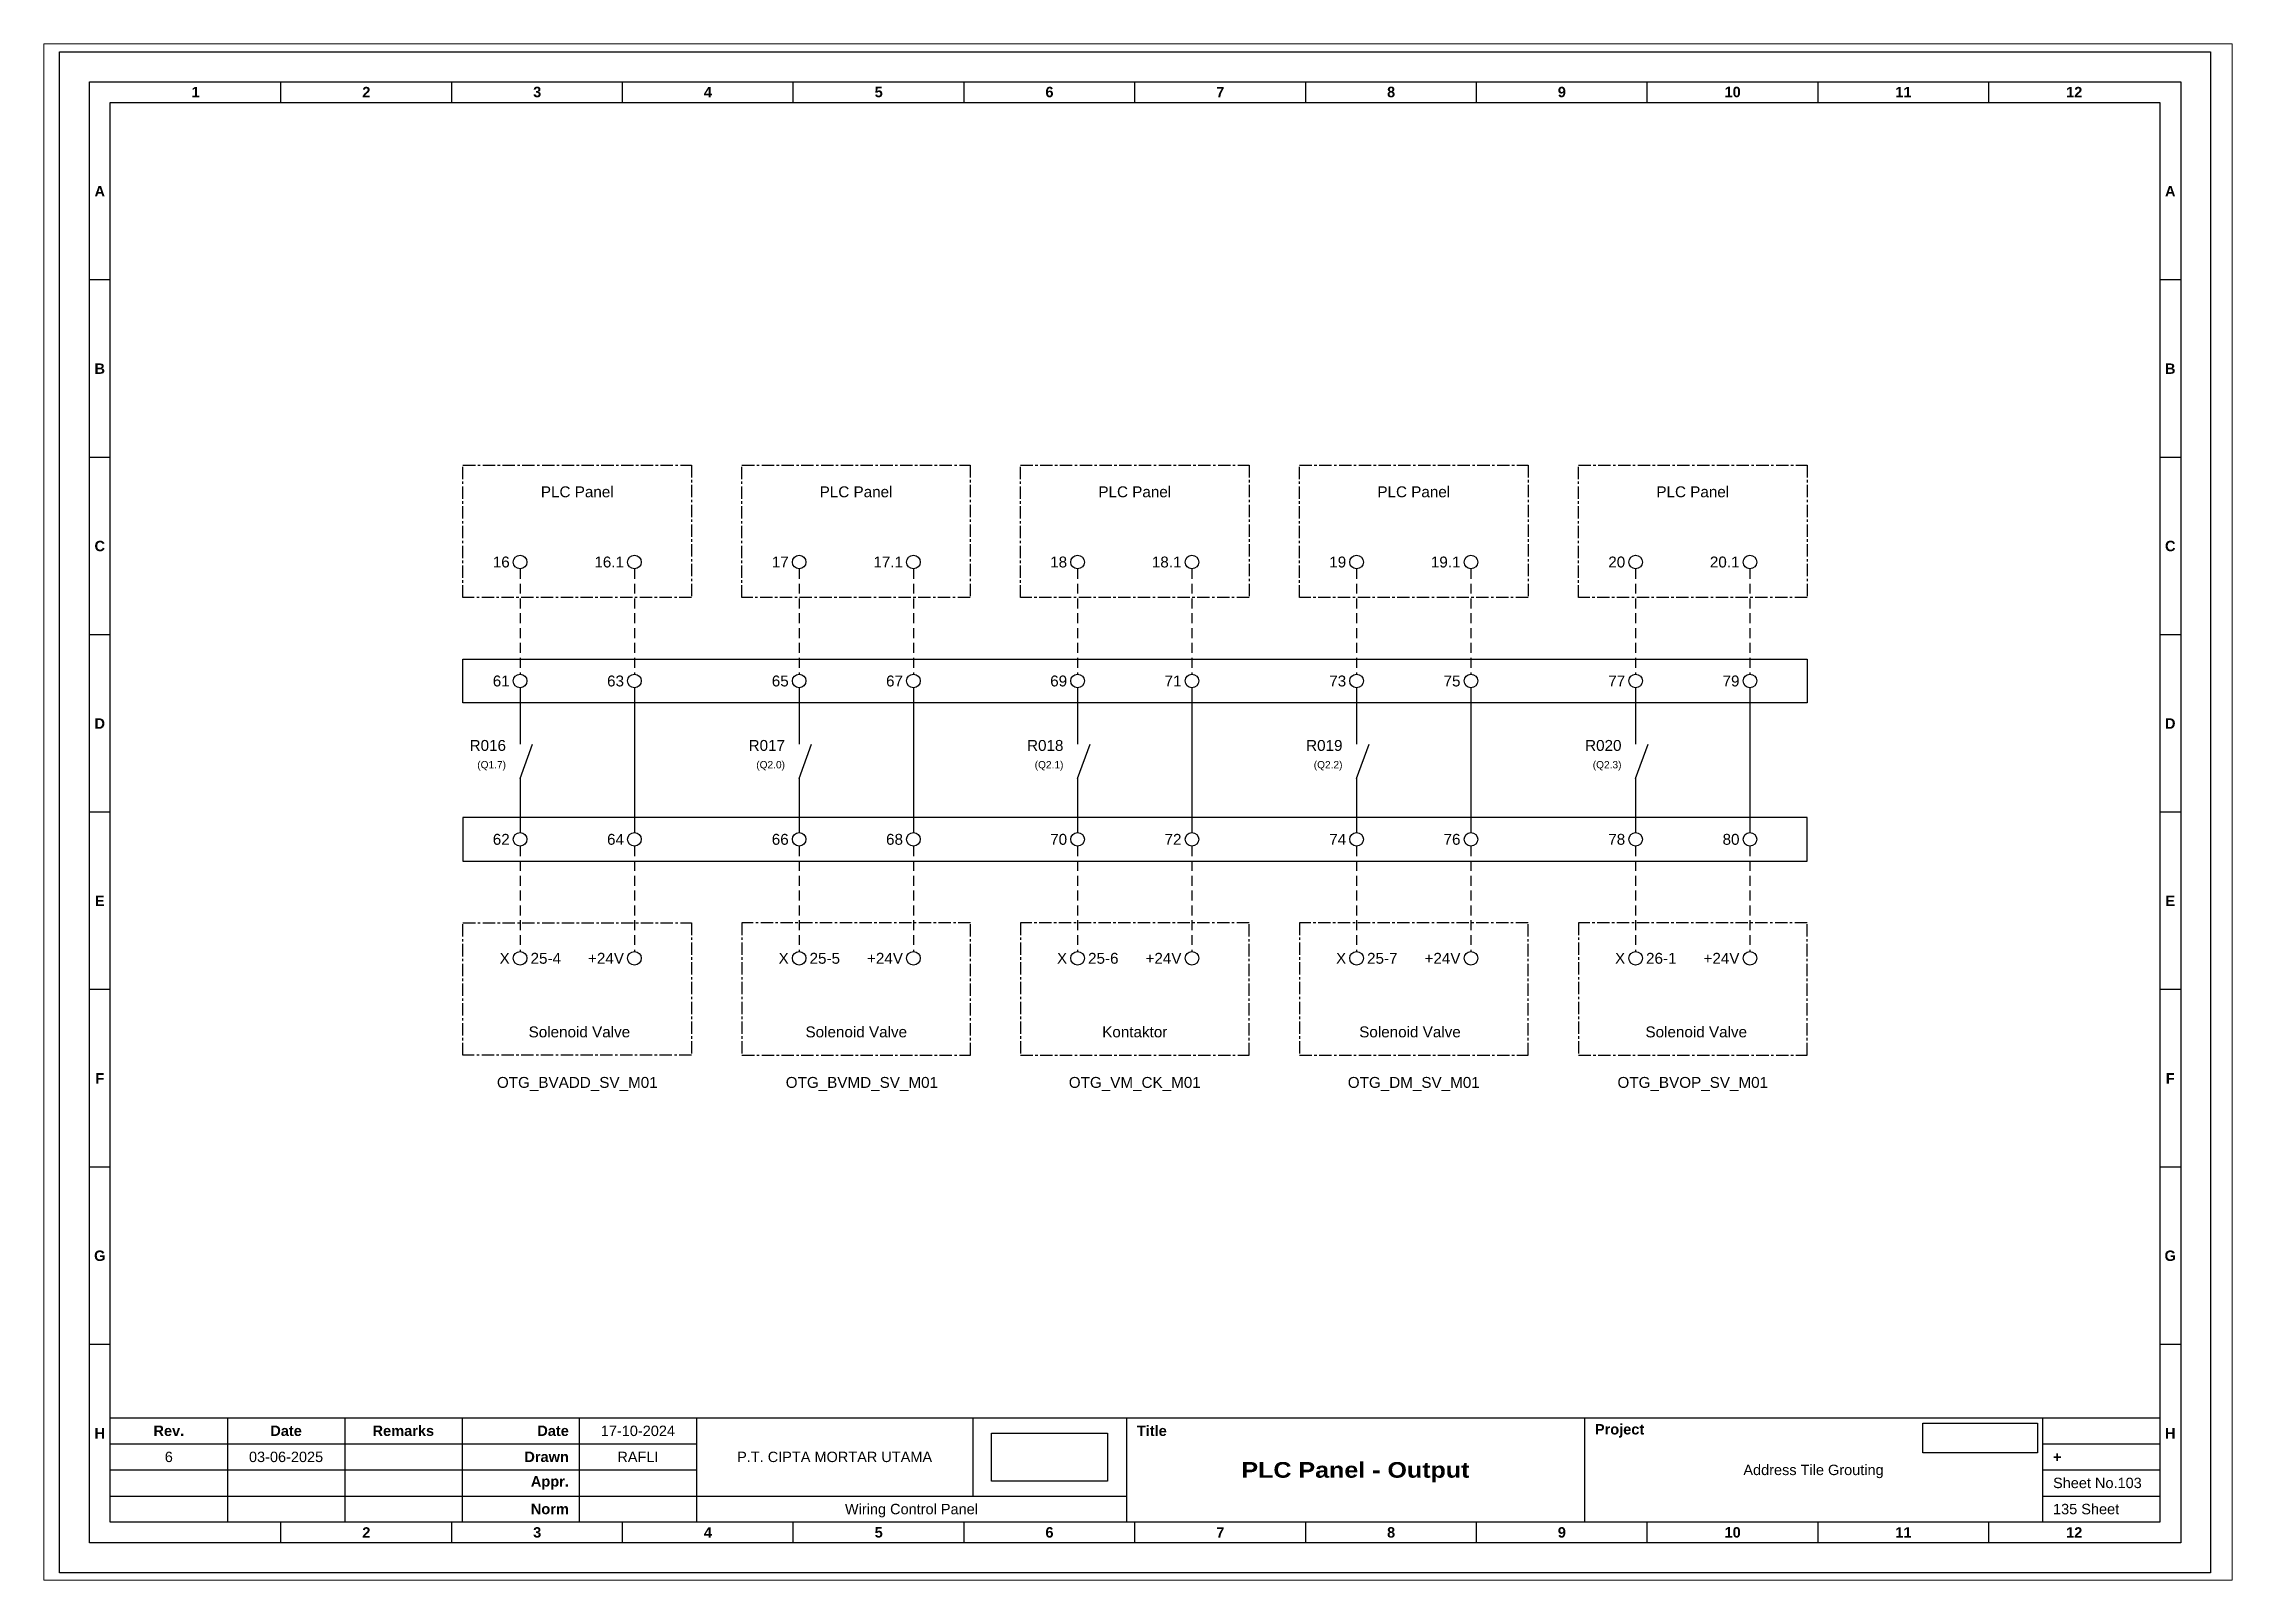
# Paper-space layout '103' of a CAD drawing. Header units: millimetres. Extents: x 0 to 291, y 0 to 204.
# The model-space entities are those that its viewports show. They can reach past a viewport. Long polylines and large blocks are cut down to what shows.
import ezdxf
from ezdxf.enums import TextEntityAlignment as Align

# ---------------------------------------------------------------- set-up
doc = ezdxf.new("R2010")
doc.units = ezdxf.units.MM
doc.linetypes.add('CENTER', pattern=[50.8, 31.75, -6.35, 6.35, -6.35])
doc.linetypes.add('HIDDEN', pattern=[9.525, 6.35, -3.175])
doc.layers.add('MU Project Line', color=7, linetype='Continuous', true_color=0xfefefe)
doc.styles.add('Bold', font='ariblk.ttf', dxfattribs={"height": 25.4})
doc.styles.get("Standard").update_dxf_attribs({"font": 'arial.ttf'})
picture_1 = doc.add_image_def('image1.png', size_in_pixel=(2048, 847))
picture_2 = doc.add_image_def('image2.png', size_in_pixel=(2092, 542))

# ---------------------------------------------------------------- blocks, each defined once
blk = doc.blocks.new('KOP MU PROJECT')
at = {"color": 6, "ltscale": 50}
for p, q in [((27.74, 184.05), (27.74, 186.66)), ((49.13, 184.05), (49.13, 186.66)), ((70.51, 184.05), (70.51, 186.66)), ((91.89, 184.05), (91.89, 186.66)), ((113.27, 184.05), (113.27, 186.66)), ((134.66, 184.05), (134.66, 186.66)), ((156.04, 184.05), (156.04, 186.66)), ((177.42, 184.05), (177.42, 186.66)), ((198.8, 184.05), (198.8, 186.66)), ((220.19, 184.05), (220.19, 186.66)), ((241.57, 184.05), (241.57, 186.66)), ((6.36, 161.84), (3.75, 161.84)), ((265.59, 161.84), (262.98, 161.84)), ((6.36, 139.63), (3.75, 139.63)), ((265.59, 139.63), (262.98, 139.63)), ((6.36, 117.42), (3.75, 117.42)), ((265.59, 117.42), (262.98, 117.42)), ((6.36, 95.22), (3.75, 95.22)), ((265.59, 95.22), (262.98, 95.22)), ((6.36, 73.01), (3.75, 73.01)), ((265.59, 73.01), (262.98, 73.01)), ((6.36, 50.8), (3.75, 50.8)), ((265.59, 50.8), (262.98, 50.8)), ((6.36, 28.59), (3.75, 28.59)), ((265.59, 28.59), (262.98, 28.59)), ((27.74, 3.75), (27.74, 6.36)), ((49.13, 3.75), (49.13, 6.36)), ((70.51, 3.75), (70.51, 6.36)), ((91.89, 3.75), (91.89, 6.36)), ((113.27, 3.75), (113.27, 6.36)), ((134.66, 3.75), (134.66, 6.36)), ((156.04, 3.75), (156.04, 6.36)), ((177.42, 3.75), (177.42, 6.36)), ((198.8, 3.75), (198.8, 6.36)), ((220.19, 3.75), (220.19, 6.36)), ((241.57, 3.75), (241.57, 6.36))]:
    blk.add_line(p, q, dxfattribs=at)
at = {"ltscale": 50}
for p, q in [((6.36, 19.41), (262.98, 19.41)), ((21.04, 19.41), (21.04, 6.36)), ((35.72, 19.41), (35.72, 6.36)), ((50.41, 19.41), (50.41, 6.36)), ((65.09, 19.41), (65.09, 6.36)), ((79.77, 19.41), (79.77, 6.36)), ((114.35, 19.41), (114.35, 9.62)), ((133.6, 19.41), (133.6, 6.36)), ((190.95, 19.41), (190.95, 6.36)), ((248.3, 19.41), (248.3, 6.36)), ((6.36, 16.15), (79.77, 16.15)), ((248.3, 16.15), (262.98, 16.15)), ((6.36, 12.89), (79.77, 12.89)), ((248.3, 12.89), (262.98, 12.89)), ((6.36, 9.62), (133.6, 9.62)), ((248.3, 9.62), (262.98, 9.62))]:
    blk.add_line(p, q, dxfattribs=at)
at = {"color": 1, "ltscale": 50}
blk.add_lwpolyline([(269.34, 0), (0, 0), (0, 190.41), (269.34, 190.41)], close=True, dxfattribs=at)
at = {"color": 6, "ltscale": 50}
for points in [[(265.59, 3.75), (3.75, 3.75), (3.75, 186.66), (265.59, 186.66)], [(262.98, 6.36), (6.36, 6.36), (6.36, 184.05), (262.98, 184.05)]]:
    blk.add_lwpolyline(points, close=True, dxfattribs=at)
at = {"ltscale": 50, "char_height": 1.305, "attachment_point": 4}
for s, width, heights, insert in [('\\pxqc;{\\fArial|b1|i0|c0|p34;1}', 21.3825, [2.51], (6.36, 185.36)), ('\\pxqc;{\\fArial|b1|i0|c0|p34;2}', 21.3825, [2.51], (27.74, 185.36)), ('\\pxqc;{\\fArial|b1|i0|c0|p34;3}', 21.3825, [2.51], (49.13, 185.36)), ('\\pxqc;{\\fArial|b1|i0|c0|p34;4}', 21.3825, [2.51], (70.51, 185.36)), ('\\pxqc;{\\fArial|b1|i0|c0|p34;5}', 21.3825, [2.51], (91.89, 185.36)), ('\\pxqc;{\\fArial|b1|i0|c0|p34;6}', 21.3825, [2.51], (113.27, 185.36)), ('\\pxqc;{\\fArial|b1|i0|c0|p34;7}', 21.3825, [2.51], (134.66, 185.36)), ('\\pxqc;{\\fArial|b1|i0|c0|p34;8}', 21.3825, [2.51], (156.04, 185.36)), ('\\pxqc;{\\fArial|b1|i0|c0|p34;9}', 21.3825, [2.51], (177.42, 185.36)), ('\\pxqc;{\\fArial|b1|i0|c0|p34;10}', 21.3825, [2.51], (198.8, 185.36)), ('\\pxqc;{\\fArial|b1|i0|c0|p34;11}', 21.3825, [2.51], (220.19, 185.36)), ('\\pxqc;{\\fArial|b1|i0|c0|p34;12}', 21.3825, [2.51], (241.57, 185.36)), ('\\pxqc;{\\fArial|b1|i0|c0|p34;A}', 2.61, [2.51], (3.75, 172.95)), ('\\pxqc;{\\fArial|b1|i0|c0|p34;A}', 2.61, [2.51], (262.98, 172.95)), ('\\pxqc;{\\fArial|b1|i0|c0|p34;B}', 2.61, [2.51], (3.75, 150.74)), ('\\pxqc;{\\fArial|b1|i0|c0|p34;B}', 2.61, [2.51], (262.98, 150.74)), ('\\pxqc;{\\fArial|b1|i0|c0|p34;C}', 2.61, [2.51], (3.75, 128.53)), ('\\pxqc;{\\fArial|b1|i0|c0|p34;C}', 2.61, [2.51], (262.98, 128.53)), ('\\pxqc;{\\fArial|b1|i0|c0|p34;D}', 2.61, [2.51], (3.75, 106.32)), ('\\pxqc;{\\fArial|b1|i0|c0|p34;D}', 2.61, [2.51], (262.98, 106.32)), ('\\pxqc;{\\fArial|b1|i0|c0|p34;E}', 2.61, [2.51], (3.75, 84.11)), ('\\pxqc;{\\fArial|b1|i0|c0|p34;E}', 2.61, [2.51], (262.98, 84.11)), ('\\pxqc;{\\fArial|b1|i0|c0|p34;F}', 2.61, [2.51], (3.75, 61.9)), ('\\pxqc;{\\fArial|b1|i0|c0|p34;F}', 2.61, [2.51], (262.98, 61.9)), ('\\pxqc;{\\fArial|b1|i0|c0|p34;G}', 2.61, [2.51], (3.75, 39.69)), ('\\pxqc;{\\fArial|b1|i0|c0|p34;G}', 2.61, [2.51], (262.98, 39.69)), ('\\pxqc;{\\fArial|b1|i0|c0|p34;H}', 2.61, [2.51], (3.75, 17.47)), ('\\pxqc;{\\fArial|b1|i0|c0|p34;Rev.}', 14.6811, [2.88], (6.36, 17.78)), ('\\pxqc;{\\fArial|b1|i0|c0|p34;Date}', 14.6811, [2.88], (21.04, 17.78)), ('\\pxqc;{\\fArial|b1|i0|c0|p34;Remarks}', 14.6811, [2.88], (35.72, 17.78)), ('\\pxqr;{\\fArial|b1|i0|c0|p34;Date}', 13.3761, [2.88], (50.41, 17.78)), ('\\pxql;{\\fArial|b1|i0|c0|p34;Title}', 50.2419, [2.88], (134.9, 17.78)), ('\\pxql;{\\fArial|b1|i0|c0|p34;Project}', 50.2419, [2.88], (192.25, 17.78)), ('\\pxqc;{\\fArial|b1|i0|c0|p34;H}', 2.61, [2.51], (262.98, 17.47)), ('\\pxqr;{\\fArial|b1|i0|c0|p34;Drawn}', 13.3761, [2.88], (50.41, 14.52)), ('\\pxql;{\\fArial|b1|i0|c0|p34;+}', 14.6811, [2.88], (249.61, 14.52)), ('\\pxqr;{\\fArial|b1|i0|c0|p34;Appr.}', 13.3761, [2.88], (50.41, 11.26)), ('\\pxqr;{\\fArial|b1|i0|c0|p34;Norm}', 13.3761, [2.88], (50.41, 7.99)), ('\\pxqc;{\\fArial|b1|i0|c0|p34;2}', 21.3825, [2.51], (27.74, 5.06)), ('\\pxqc;{\\fArial|b1|i0|c0|p34;3}', 21.3825, [2.51], (49.13, 5.06)), ('\\pxqc;{\\fArial|b1|i0|c0|p34;4}', 21.3825, [2.51], (70.51, 5.06)), ('\\pxqc;{\\fArial|b1|i0|c0|p34;5}', 21.3825, [2.51], (91.89, 5.06)), ('\\pxqc;{\\fArial|b1|i0|c0|p34;6}', 21.3825, [2.51], (113.27, 5.06)), ('\\pxqc;{\\fArial|b1|i0|c0|p34;7}', 21.3825, [2.51], (134.66, 5.06)), ('\\pxqc;{\\fArial|b1|i0|c0|p34;8}', 21.3825, [2.51], (156.04, 5.06)), ('\\pxqc;{\\fArial|b1|i0|c0|p34;9}', 21.3825, [2.51], (177.42, 5.06)), ('\\pxqc;{\\fArial|b1|i0|c0|p34;10}', 21.3825, [2.51], (198.8, 5.06)), ('\\pxqc;{\\fArial|b1|i0|c0|p34;11}', 21.3825, [2.51], (220.19, 5.06)), ('\\pxqc;{\\fArial|b1|i0|c0|p34;12}', 21.3825, [2.51], (241.57, 5.06))]:
    blk.add_mtext_dynamic_manual_height_columns(s, width=width, gutter_width=0.0326, heights=heights, dxfattribs=dict(at, insert=insert))
at = {"ltscale": 50}
for tag, p in [('DATECREATED', (72.43, 17.78)), ('REV', (13.7, 14.52)), ('REVDATE', (28.38, 14.52)), ('REMARKS', (43.06, 14.52)), ('DRAWN', (72.43, 14.52)), ('COMPANY', (97.06, 14.52)), ('APPR', (72.43, 11.26)), ('PROJECT', (219.62, 12.89)), ('NORM', (72.43, 7.99)), ('DRAWINGCATEGORY', (106.68, 7.99)), ('DESCRIPTION', (162.27, 10.03))]:
    blk.add_attdef(tag, text='', height=1.3, dxfattribs=at).set_placement(p, align=Align.MIDDLE_CENTER)
at = {"ltscale": 50, "style": 'Bold'}
blk.add_attdef('TITLE', text='', height=1.96, dxfattribs=at).set_placement((162.27, 12.89), align=Align.MIDDLE_CENTER)
at = {"ltscale": 50}
for tag, p in [('SHEETNUMBER', (249.61, 11.26)), ('TOTALSHEET', (249.61, 7.99))]:
    blk.add_attdef(tag, text='', height=1.3, dxfattribs=at).set_placement(p, align=Align.MIDDLE_LEFT)
image = blk.add_image(picture_1, insert=(116.72, 11.48), size_in_units=(14.5, 6), dxfattribs=at)
image.dxf.flags = 15
image = blk.add_image(picture_2, insert=(233.29, 15.04), size_in_units=(14.36, 3.72), dxfattribs=at)
image.dxf.flags = 15

msp = doc.modelspace()

# ---------------------------------------------------------------- linework, layer by layer
at = {"linetype": 'HIDDEN', "ltscale": 0.2}
for p, q in [((8860.38, 6145.36), (8860.38, 6130.87)), ((8876.12, 6145.36), (8876.12, 6130.87)), ((8898.79, 6145.36), (8898.79, 6130.87)), ((8914.52, 6145.36), (8914.52, 6130.87)), ((8937.11, 6145.36), (8937.11, 6130.87)), ((8952.85, 6145.36), (8952.85, 6130.87)), ((8975.51, 6145.36), (8975.51, 6130.87)), ((8991.25, 6145.36), (8991.25, 6130.87)), ((9013.92, 6145.36), (9013.92, 6130.87)), ((9029.65, 6145.36), (9029.65, 6130.87)), ((8860.38, 6107.2), (8860.38, 6092.71)), ((8876.12, 6107.2), (8876.12, 6092.71)), ((8898.79, 6107.2), (8898.79, 6092.71)), ((8914.52, 6107.2), (8914.52, 6092.71)), ((8937.11, 6107.2), (8937.11, 6092.71)), ((8952.85, 6107.2), (8952.85, 6092.71)), ((8975.51, 6107.2), (8975.51, 6092.71)), ((8991.25, 6107.2), (8991.25, 6092.71)), ((9013.92, 6107.2), (9013.92, 6092.71)), ((9029.65, 6107.2), (9029.65, 6092.71))]:
    msp.add_line(p, q, dxfattribs=at)
at = {"ltscale": 0.2}
for p, q in [((8860.38, 6128.99), (8860.38, 6121.23)), ((8876.12, 6128.99), (8876.12, 6109.08)), ((8898.79, 6128.99), (8898.79, 6121.23)), ((8914.52, 6128.99), (8914.52, 6109.08)), ((8937.11, 6128.99), (8937.11, 6121.23)), ((8952.85, 6128.99), (8952.85, 6109.08)), ((8975.51, 6128.99), (8975.51, 6121.23)), ((8991.25, 6128.99), (8991.25, 6109.08)), ((9013.92, 6128.99), (9013.92, 6121.23)), ((9029.65, 6128.99), (9029.65, 6109.08)), ((8860.38, 6116.53), (8862.09, 6121.23)), ((8898.79, 6116.53), (8900.5, 6121.23)), ((8937.11, 6116.53), (8938.82, 6121.23)), ((8975.51, 6116.53), (8977.22, 6121.23)), ((9013.92, 6116.53), (9015.63, 6121.23)), ((8860.38, 6116.53), (8860.38, 6109.08)), ((8898.79, 6116.53), (8898.79, 6109.08)), ((8937.11, 6116.53), (8937.11, 6109.08)), ((8975.51, 6116.53), (8975.51, 6109.08)), ((9013.92, 6116.53), (9013.92, 6109.08))]:
    msp.add_line(p, q, dxfattribs=at)
at = {"linetype": 'CENTER', "ltscale": 0.05}
for points in [[(8852.52, 6159.63), (8883.99, 6159.63), (8883.99, 6141.4), (8852.52, 6141.4)], [(8890.92, 6159.63), (8922.31, 6159.63), (8922.31, 6141.4), (8890.92, 6141.4)], [(8929.24, 6159.63), (8960.72, 6159.63), (8960.72, 6141.4), (8929.24, 6141.4)], [(8967.65, 6159.63), (8999.12, 6159.63), (8999.12, 6141.4), (8967.65, 6141.4)], [(9006.05, 6159.63), (9037.52, 6159.63), (9037.52, 6141.4), (9006.05, 6141.4)], [(8852.52, 6096.67), (8883.99, 6096.67), (8883.99, 6078.44), (8852.52, 6078.44)], [(8890.92, 6078.44), (8922.39, 6078.44), (8922.39, 6096.67), (8890.92, 6096.67)], [(8929.24, 6078.44), (8960.72, 6078.44), (8960.72, 6096.67), (8929.24, 6096.67)], [(8967.65, 6078.44), (8999.12, 6078.44), (8999.12, 6096.67), (8967.65, 6096.67)], [(9006.05, 6078.44), (9037.52, 6078.44), (9037.52, 6096.67), (9006.05, 6096.67)]]:
    msp.add_lwpolyline(points, close=True, dxfattribs=at)
at = {"ltscale": 0.05}
for points in [[(8852.52, 6132.93), (9037.52, 6132.93), (9037.52, 6126.92), (8852.52, 6126.92)], [(8852.52, 6105.13), (9037.52, 6105.13), (9037.52, 6111.14), (8852.52, 6111.14)]]:
    msp.add_lwpolyline(points, close=True, dxfattribs=at)
for centre in [(8860.38, 6146.3), (8876.12, 6146.3), (8898.79, 6146.3), (8914.52, 6146.3), (8937.11, 6146.3), (8952.85, 6146.3), (8975.51, 6146.3), (8991.25, 6146.3), (9013.92, 6146.3), (9029.65, 6146.3), (8860.38, 6129.93), (8876.12, 6129.93), (8898.79, 6129.93), (8914.52, 6129.93), (8937.11, 6129.93), (8952.85, 6129.93), (8975.51, 6129.93), (8991.25, 6129.93), (9013.92, 6129.93), (9029.65, 6129.93), (8860.38, 6108.14), (8876.12, 6108.14), (8898.79, 6108.14), (8914.52, 6108.14), (8937.11, 6108.14), (8952.85, 6108.14), (8975.51, 6108.14), (8991.25, 6108.14), (9013.92, 6108.14), (9029.65, 6108.14), (8860.38, 6091.77), (8876.12, 6091.77), (8898.79, 6091.77), (8914.52, 6091.77), (8937.11, 6091.77), (8952.85, 6091.77), (8975.51, 6091.77), (8991.25, 6091.77), (9013.92, 6091.77), (9029.65, 6091.77)]:
    msp.add_circle(centre, 0.938)

# ---------------------------------------------------------------- block references
at = {"xscale": 1.099296583304004, "yscale": 1.099296583304004, "zscale": 1.099296583304004}
msp.add_blockref('KOP MU PROJECT', (8796.97, 6007.2), dxfattribs=at).add_auto_attribs({'TITLE': 'PLC Panel - Output', 'PROJECT': 'Address Tile Grouting', 'COMPANY': 'P.T. CIPTA MORTAR UTAMA', 'DRAWINGCATEGORY': 'Wiring Control Panel', 'DRAWN': 'RAFLI', 'DATECREATED': '17-10-2024', 'REVDATE': '03-06-2025', 'REV': '6', 'SHEETNUMBER': 'Sheet No.103', 'TOTALSHEET': '135 Sheet'})

# ---------------------------------------------------------------- texts
for s, p in [('PLC Panel', (8868.25, 6156.71)), ('PLC Panel', (8906.62, 6156.71)), ('PLC Panel', (8944.98, 6156.71)), ('PLC Panel', (8983.38, 6156.71)), ('PLC Panel', (9021.78, 6156.71)), ('OTG_BVADD_SV_M01', (8868.25, 6075.44)), ('OTG_BVMD_SV_M01', (8907.42, 6075.44)), ('OTG_VM_CK_M01', (8944.98, 6075.44)), ('OTG_DM_SV_M01', (8983.38, 6075.44)), ('OTG_BVOP_SV_M01', (9021.78, 6075.44))]:
    msp.add_text(s, height=1.5).set_placement(p, align=Align.TOP_CENTER)
for s, height, p in [('16', 1.5, (8858.95, 6146.3)), ('16.1', 1.5, (8874.68, 6146.3)), ('17', 1.5, (8897.35, 6146.3)), ('17.1', 1.5, (8913.08, 6146.3)), ('18', 1.5, (8935.67, 6146.3)), ('18.1', 1.5, (8951.41, 6146.3)), ('19', 1.5, (8974.08, 6146.3)), ('19.1', 1.5, (8989.81, 6146.3)), ('20', 1.5, (9012.48, 6146.3)), ('20.1', 1.5, (9028.21, 6146.3)), ('61', 1.5, (8858.95, 6129.93)), ('63', 1.5, (8874.68, 6129.93)), ('65', 1.5, (8897.35, 6129.93)), ('67', 1.5, (8913.08, 6129.93)), ('69', 1.5, (8935.67, 6129.93)), ('71', 1.5, (8951.41, 6129.93)), ('73', 1.5, (8974.08, 6129.93)), ('75', 1.5, (8989.81, 6129.93)), ('77', 1.5, (9012.48, 6129.93)), ('79', 1.5, (9028.21, 6129.93)), ('R016', 1.5, (8858.44, 6121.06)), ('R017', 1.5, (8896.84, 6121.06)), ('R018', 1.5, (8935.16, 6121.06)), ('R019', 1.5, (8973.57, 6121.06)), ('R020', 1.5, (9011.97, 6121.06)), ('(Q1.7)', 1, (8858.44, 6118.41)), ('(Q2.0)', 1, (8896.84, 6118.41)), ('(Q2.1)', 1, (8935.16, 6118.41)), ('(Q2.2)', 1, (8973.57, 6118.41)), ('(Q2.3)', 1, (9011.97, 6118.41)), ('62', 1.5, (8858.95, 6108.14)), ('64', 1.5, (8874.68, 6108.14)), ('66', 1.5, (8897.35, 6108.14)), ('68', 1.5, (8913.08, 6108.14)), ('70', 1.5, (8935.67, 6108.14)), ('72', 1.5, (8951.41, 6108.14)), ('74', 1.5, (8974.08, 6108.14)), ('76', 1.5, (8989.81, 6108.14)), ('78', 1.5, (9012.48, 6108.14)), ('80', 1.5, (9028.21, 6108.14)), ('X', 1.5, (8858.95, 6091.77)), ('+24V', 1.5, (8874.68, 6091.77)), ('X', 1.5, (8897.35, 6091.77)), ('+24V', 1.5, (8913.08, 6091.77)), ('X', 1.5, (8935.67, 6091.77)), ('+24V', 1.5, (8951.41, 6091.77)), ('X', 1.5, (8974.08, 6091.77)), ('+24V', 1.5, (8989.81, 6091.77)), ('X', 1.5, (9012.48, 6091.77)), ('+24V', 1.5, (9028.21, 6091.77))]:
    msp.add_text(s, height=height).set_placement(p, align=Align.MIDDLE_RIGHT)
for s, p in [('25-4', (8861.82, 6091.77)), ('25-5', (8900.22, 6091.77)), ('25-6', (8938.55, 6091.77)), ('25-7', (8976.95, 6091.77)), ('26-1', (9015.35, 6091.77))]:
    msp.add_text(s, height=1.5).set_placement(p, align=Align.MIDDLE_LEFT)
for s, p in [('Solenoid Valve', (8868.54, 6080.44)), ('Solenoid Valve', (8906.65, 6080.44)), ('Kontaktor', (8944.98, 6080.44)), ('Solenoid Valve', (8982.86, 6080.44)), ('Solenoid Valve', (9022.26, 6080.44))]:
    msp.add_text(s, height=1.5).set_placement(p, align=Align.BOTTOM_CENTER)

psp = doc.layouts.new('103')

# ---------------------------------------------------------------- viewports
at = {"layer": 'MU Project Line'}
psp.add_viewport(center=(145.54, 102.16), size=(291.09, 204.3193), view_center_point=(8945.42, 6111.9), view_height=211.4248, dxfattribs=at)

doc.saveas('drawing.dxf')
